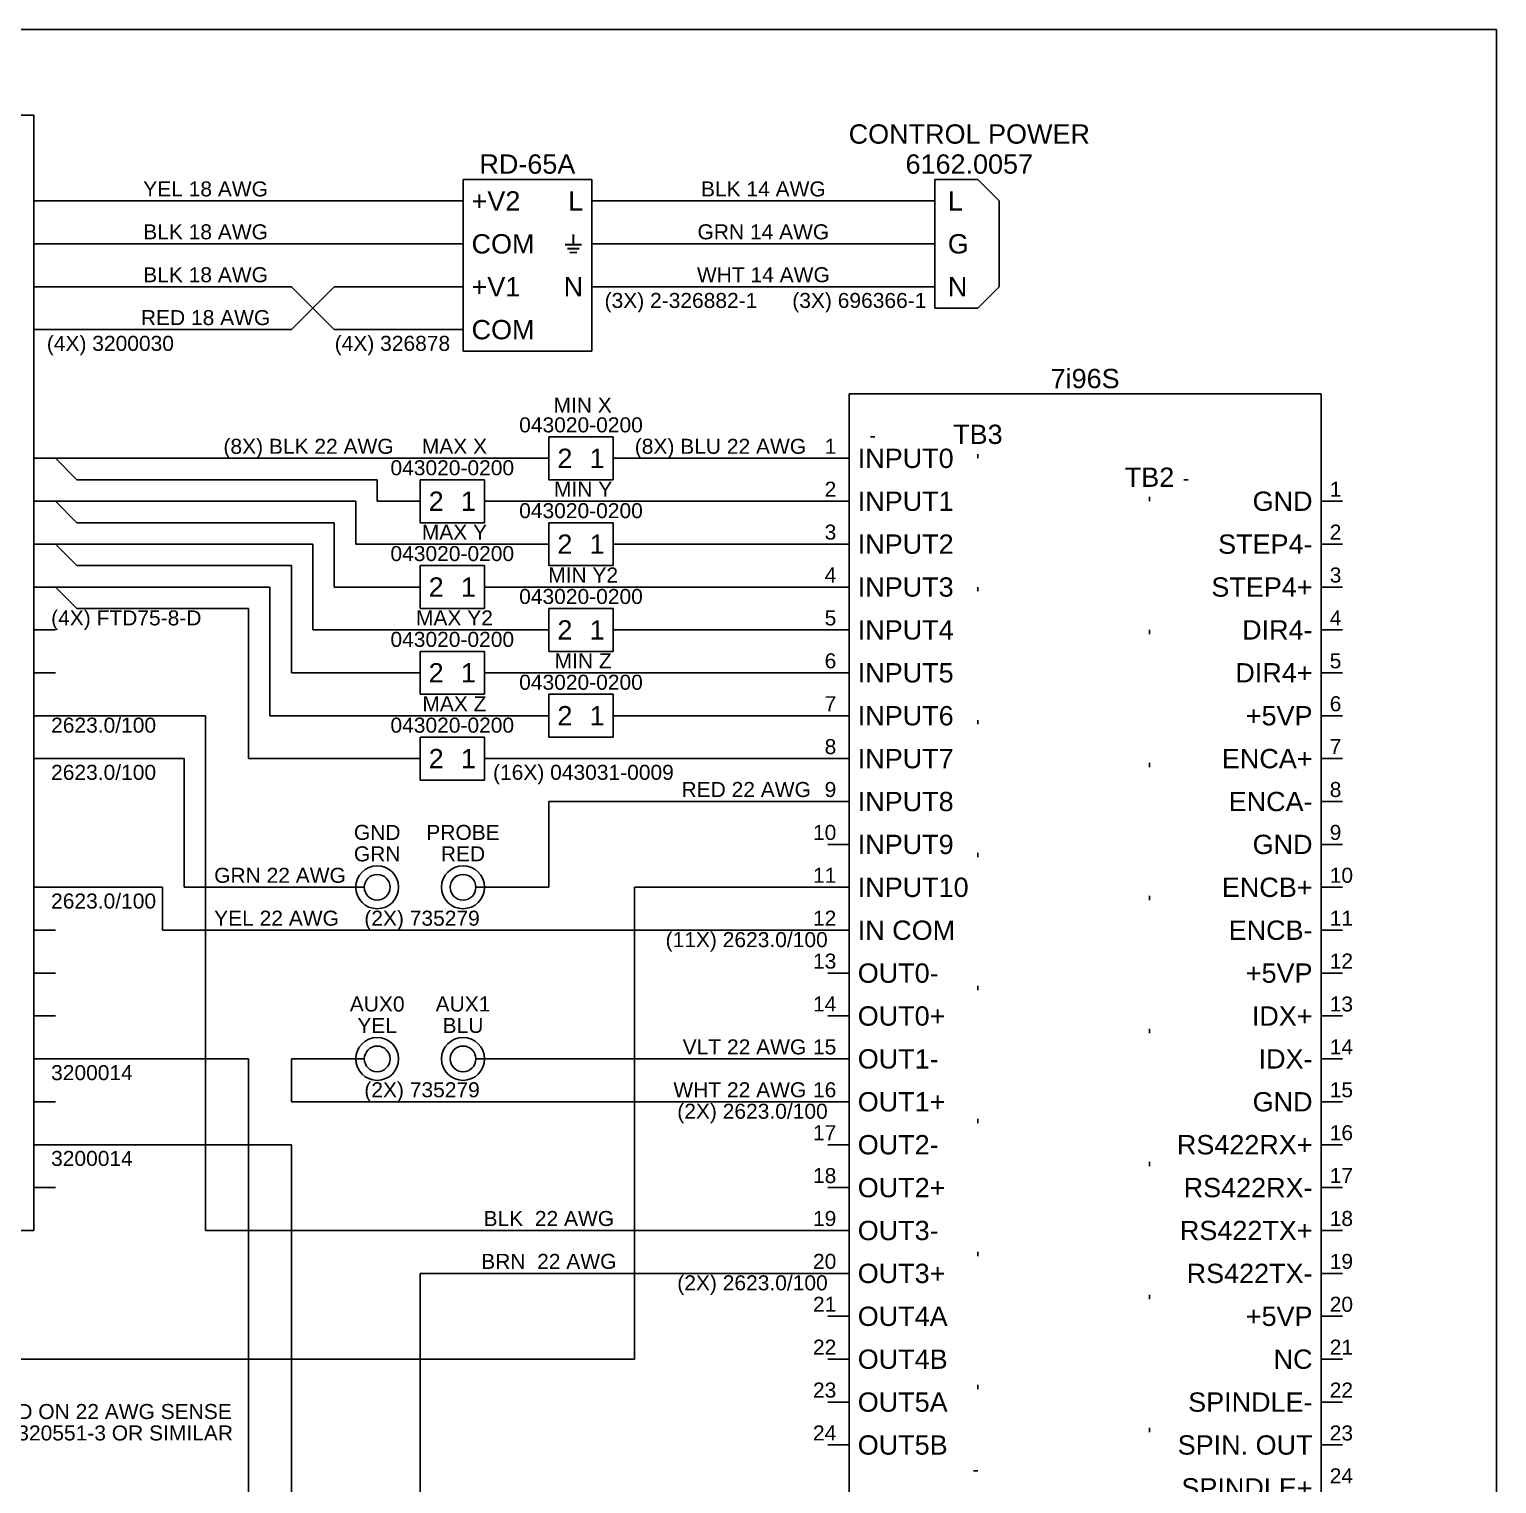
# Model space of a CAD drawing. Header units: inches. Extents: x 0 to 124, y 0 to 70.
# Drawn here: x 19.89 to 54.09, y 36.1 to 70 of the extents above; entities that cross this region are included whole.
import ezdxf
from ezdxf.enums import TextEntityAlignment as Align

# ---------------------------------------------------------------- set-up
doc = ezdxf.new("R2010")
doc.units = ezdxf.units.IN
doc.header["$MEASUREMENT"] = 0
doc.linetypes.add('ACAD_ISO07W100', pattern=[3, 0, -3])
doc.layers.get('0').update_dxf_attribs({"lineweight": 25, "true_color": 0xffffff})
for name, color, linetype, lineweight, true_color in [('0connections', 32, 'Continuous', 25, 0xc05d00), ('0refdes', 3, 'Continuous', 25, 0x00ff00), ('temp', 254, 'Continuous', 25, 0xe6e6e6)]:
    doc.layers.add(name, color=color, linetype=linetype, lineweight=lineweight, true_color=true_color)
doc.styles.add('textstyle153', font='')
doc.styles.add('textstyle154', font='')
doc.styles.add('textstyle155', font='')
doc.styles.add('textstyle156', font='')
doc.styles.add('textstyle157', font='')
doc.styles.add('textstyle158', font='')
doc.styles.add('textstyle159', font='')
doc.styles.add('textstyle160', font='')
doc.styles.add('textstyle161', font='')
doc.styles.add('textstyle162', font='')
doc.styles.add('textstyle163', font='')
doc.styles.add('textstyle164', font='')
doc.styles.add('textstyle165', font='')
doc.styles.add('textstyle166', font='')
doc.styles.add('textstyle167', font='')
doc.styles.add('textstyle168', font='')
doc.styles.add('textstyle169', font='')
doc.styles.add('textstyle170', font='')
doc.styles.add('textstyle171', font='')
doc.styles.add('textstyle172', font='')
doc.styles.add('textstyle173', font='')
doc.styles.add('textstyle174', font='')
doc.styles.add('textstyle175', font='')
doc.styles.add('textstyle176', font='')
doc.styles.add('textstyle177', font='')
doc.styles.add('textstyle178', font='')
doc.styles.add('textstyle179', font='')
doc.styles.add('textstyle180', font='')
doc.styles.add('textstyle181', font='')
doc.styles.add('textstyle182', font='')
doc.styles.add('textstyle183', font='')
doc.styles.add('textstyle184', font='')
doc.styles.add('textstyle185', font='')
doc.styles.add('textstyle186', font='')
doc.styles.add('textstyle187', font='')
doc.styles.add('textstyle188', font='')
doc.styles.add('textstyle189', font='')
doc.styles.add('textstyle190', font='')
doc.styles.add('textstyle191', font='')
doc.styles.add('textstyle192', font='')
doc.styles.add('textstyle193', font='')
doc.styles.add('textstyle194', font='')
doc.styles.add('textstyle195', font='')
doc.styles.add('textstyle196', font='')
doc.styles.add('textstyle197', font='')
doc.styles.add('textstyle198', font='')
doc.styles.add('textstyle199', font='')
doc.styles.add('textstyle200', font='')
doc.styles.add('textstyle201', font='')
doc.styles.add('textstyle216', font='')
doc.styles.add('textstyle223', font='')
doc.styles.add('textstyle224', font='')
doc.styles.add('textstyle225', font='')
doc.styles.add('textstyle226', font='')
doc.styles.add('textstyle227', font='')
doc.styles.add('textstyle228', font='')
doc.styles.add('textstyle229', font='')
doc.styles.add('textstyle230', font='')
doc.styles.add('textstyle231', font='')
doc.styles.add('textstyle232', font='')
doc.styles.add('textstyle233', font='')
doc.styles.add('textstyle234', font='')
doc.styles.add('textstyle235', font='')
doc.styles.add('textstyle236', font='')
doc.styles.add('textstyle237', font='')
doc.styles.add('textstyle238', font='')
doc.styles.add('textstyle239', font='')
doc.styles.add('textstyle240', font='')
doc.styles.add('textstyle241', font='')
doc.styles.add('textstyle242', font='')
doc.styles.add('textstyle243', font='')
doc.styles.add('textstyle244', font='')
doc.styles.add('textstyle245', font='')
doc.styles.add('textstyle246', font='')
doc.styles.add('textstyle247', font='')
doc.styles.add('textstyle248', font='')
doc.styles.add('textstyle249', font='')
doc.styles.add('textstyle250', font='')
doc.styles.add('textstyle251', font='')
doc.styles.add('textstyle252', font='')
doc.styles.add('textstyle253', font='')
doc.styles.add('textstyle254', font='')
doc.styles.add('textstyle255', font='')
doc.styles.add('textstyle256', font='')
doc.styles.add('textstyle257', font='')
doc.styles.add('textstyle258', font='')
doc.styles.add('textstyle259', font='')
doc.styles.add('textstyle260', font='')
doc.styles.add('textstyle261', font='')
doc.styles.add('textstyle262', font='')
doc.styles.add('textstyle263', font='')
doc.styles.add('textstyle264', font='')
doc.styles.add('textstyle265', font='')
doc.styles.add('textstyle266', font='')
doc.styles.add('textstyle267', font='')
doc.styles.add('textstyle268', font='')
doc.styles.add('textstyle269', font='')
doc.styles.add('textstyle270', font='')
doc.styles.add('textstyle271', font='')
doc.styles.add('textstyle35', font='')
doc.styles.add('textstyle36', font='')
doc.styles.add('textstyle37', font='')
doc.styles.add('textstyle40', font='')
doc.styles.add('textstyle41', font='')
doc.styles.add('textstyle42', font='')
doc.styles.add('textstyle43', font='')
doc.styles.add('textstyle44', font='')
doc.styles.add('textstyle45', font='')
doc.styles.add('textstyle455', font='')
doc.styles.add('textstyle456', font='')
doc.styles.add('textstyle457', font='')
doc.styles.add('textstyle458', font='')
doc.styles.add('textstyle459', font='')
doc.styles.add('textstyle46', font='')
doc.styles.add('textstyle465', font='')
doc.styles.add('textstyle47', font='')
doc.styles.add('textstyle473', font='')
doc.styles.add('textstyle474', font='')
doc.styles.add('textstyle475', font='')
doc.styles.add('textstyle478', font='')
doc.styles.add('textstyle479', font='')
doc.styles.add('textstyle480', font='')
doc.styles.add('textstyle481', font='')
doc.styles.add('textstyle482', font='')
doc.styles.add('textstyle483', font='')
doc.styles.add('textstyle498', font='')
doc.styles.add('textstyle499', font='')
doc.styles.add('textstyle500', font='')
doc.styles.add('textstyle501', font='')
doc.styles.add('textstyle503', font='')
doc.styles.add('textstyle504', font='')
doc.styles.add('textstyle505', font='')
doc.styles.add('textstyle534', font='')
doc.styles.add('textstyle537', font='')
doc.styles.add('textstyle539', font='')
doc.styles.add('textstyle540', font='')
doc.styles.add('textstyle541', font='')
doc.styles.add('textstyle542', font='')
doc.styles.add('textstyle544', font='')
doc.styles.add('textstyle545', font='')
doc.styles.add('textstyle546', font='')
doc.styles.add('textstyle548', font='')
doc.styles.add('textstyle552', font='')
doc.styles.add('textstyle553', font='')
doc.styles.add('textstyle635', font='')
doc.styles.add('textstyle636', font='')
doc.styles.add('textstyle637', font='')
doc.styles.add('textstyle639', font='')
doc.styles.add('textstyle651', font='')
doc.styles.add('textstyle652', font='')
doc.styles.add('textstyle653', font='')
doc.styles.add('textstyle654', font='')
doc.styles.add('textstyle655', font='')
doc.styles.add('textstyle656', font='')
doc.styles.add('textstyle657', font='')
doc.styles.add('textstyle658', font='')
doc.styles.add('textstyle659', font='')
doc.styles.add('textstyle660', font='')
doc.styles.add('textstyle661', font='')
doc.styles.add('textstyle667', font='')
doc.styles.add('textstyle668', font='')
doc.styles.add('textstyle669', font='')
doc.styles.add('textstyle670', font='')
doc.styles.add('textstyle671', font='')
doc.styles.add('textstyle83', font='')
doc.styles.get('textstyle153').set_extended_font_data('Arial')
doc.styles.get('textstyle154').set_extended_font_data('Arial')
doc.styles.get('textstyle155').set_extended_font_data('Arial')
doc.styles.get('textstyle156').set_extended_font_data('Arial')
doc.styles.get('textstyle157').set_extended_font_data('Arial')
doc.styles.get('textstyle158').set_extended_font_data('Arial')
doc.styles.get('textstyle159').set_extended_font_data('Arial')
doc.styles.get('textstyle160').set_extended_font_data('Arial')
doc.styles.get('textstyle161').set_extended_font_data('Arial')
doc.styles.get('textstyle162').set_extended_font_data('Arial')
doc.styles.get('textstyle163').set_extended_font_data('Arial')
doc.styles.get('textstyle164').set_extended_font_data('Arial')
doc.styles.get('textstyle165').set_extended_font_data('Arial')
doc.styles.get('textstyle166').set_extended_font_data('Arial')
doc.styles.get('textstyle167').set_extended_font_data('Arial')
doc.styles.get('textstyle168').set_extended_font_data('Arial')
doc.styles.get('textstyle169').set_extended_font_data('Arial')
doc.styles.get('textstyle170').set_extended_font_data('Arial')
doc.styles.get('textstyle171').set_extended_font_data('Arial')
doc.styles.get('textstyle172').set_extended_font_data('Arial')
doc.styles.get('textstyle173').set_extended_font_data('Arial')
doc.styles.get('textstyle174').set_extended_font_data('Arial')
doc.styles.get('textstyle175').set_extended_font_data('Arial')
doc.styles.get('textstyle176').set_extended_font_data('Arial')
doc.styles.get('textstyle177').set_extended_font_data('Arial')
doc.styles.get('textstyle178').set_extended_font_data('Arial')
doc.styles.get('textstyle179').set_extended_font_data('Arial')
doc.styles.get('textstyle180').set_extended_font_data('Arial')
doc.styles.get('textstyle181').set_extended_font_data('Arial')
doc.styles.get('textstyle182').set_extended_font_data('Arial')
doc.styles.get('textstyle183').set_extended_font_data('Arial')
doc.styles.get('textstyle184').set_extended_font_data('Arial')
doc.styles.get('textstyle185').set_extended_font_data('Arial')
doc.styles.get('textstyle186').set_extended_font_data('Arial')
doc.styles.get('textstyle187').set_extended_font_data('Arial')
doc.styles.get('textstyle188').set_extended_font_data('Arial')
doc.styles.get('textstyle189').set_extended_font_data('Arial')
doc.styles.get('textstyle190').set_extended_font_data('Arial')
doc.styles.get('textstyle191').set_extended_font_data('Arial')
doc.styles.get('textstyle192').set_extended_font_data('Arial')
doc.styles.get('textstyle193').set_extended_font_data('Arial')
doc.styles.get('textstyle194').set_extended_font_data('Arial')
doc.styles.get('textstyle195').set_extended_font_data('Arial')
doc.styles.get('textstyle196').set_extended_font_data('Arial')
doc.styles.get('textstyle197').set_extended_font_data('Arial')
doc.styles.get('textstyle198').set_extended_font_data('Arial')
doc.styles.get('textstyle199').set_extended_font_data('Arial')
doc.styles.get('textstyle200').set_extended_font_data('Arial')
doc.styles.get('textstyle201').set_extended_font_data('Arial')
doc.styles.get('textstyle216').set_extended_font_data('Arial')
doc.styles.get('textstyle223').set_extended_font_data('Arial')
doc.styles.get('textstyle224').set_extended_font_data('Arial')
doc.styles.get('textstyle225').set_extended_font_data('Arial')
doc.styles.get('textstyle226').set_extended_font_data('Arial')
doc.styles.get('textstyle227').set_extended_font_data('Arial')
doc.styles.get('textstyle228').set_extended_font_data('Arial')
doc.styles.get('textstyle229').set_extended_font_data('Arial')
doc.styles.get('textstyle230').set_extended_font_data('Arial')
doc.styles.get('textstyle231').set_extended_font_data('Arial')
doc.styles.get('textstyle232').set_extended_font_data('Arial')
doc.styles.get('textstyle233').set_extended_font_data('Arial')
doc.styles.get('textstyle234').set_extended_font_data('Arial')
doc.styles.get('textstyle235').set_extended_font_data('Arial')
doc.styles.get('textstyle236').set_extended_font_data('Arial')
doc.styles.get('textstyle237').set_extended_font_data('Arial')
doc.styles.get('textstyle238').set_extended_font_data('Arial')
doc.styles.get('textstyle239').set_extended_font_data('Arial')
doc.styles.get('textstyle240').set_extended_font_data('Arial')
doc.styles.get('textstyle241').set_extended_font_data('Arial')
doc.styles.get('textstyle242').set_extended_font_data('Arial')
doc.styles.get('textstyle243').set_extended_font_data('Arial')
doc.styles.get('textstyle244').set_extended_font_data('Arial')
doc.styles.get('textstyle245').set_extended_font_data('Arial')
doc.styles.get('textstyle246').set_extended_font_data('Arial')
doc.styles.get('textstyle247').set_extended_font_data('Arial')
doc.styles.get('textstyle248').set_extended_font_data('Arial')
doc.styles.get('textstyle249').set_extended_font_data('Arial')
doc.styles.get('textstyle250').set_extended_font_data('Arial')
doc.styles.get('textstyle251').set_extended_font_data('Arial')
doc.styles.get('textstyle252').set_extended_font_data('Arial')
doc.styles.get('textstyle253').set_extended_font_data('Arial')
doc.styles.get('textstyle254').set_extended_font_data('Arial')
doc.styles.get('textstyle255').set_extended_font_data('Arial')
doc.styles.get('textstyle256').set_extended_font_data('Arial')
doc.styles.get('textstyle257').set_extended_font_data('Arial')
doc.styles.get('textstyle258').set_extended_font_data('Arial')
doc.styles.get('textstyle259').set_extended_font_data('Arial')
doc.styles.get('textstyle260').set_extended_font_data('Arial')
doc.styles.get('textstyle261').set_extended_font_data('Arial')
doc.styles.get('textstyle262').set_extended_font_data('Arial')
doc.styles.get('textstyle263').set_extended_font_data('Arial')
doc.styles.get('textstyle264').set_extended_font_data('Arial')
doc.styles.get('textstyle265').set_extended_font_data('Arial')
doc.styles.get('textstyle266').set_extended_font_data('Arial')
doc.styles.get('textstyle267').set_extended_font_data('Arial')
doc.styles.get('textstyle268').set_extended_font_data('Arial')
doc.styles.get('textstyle269').set_extended_font_data('Arial')
doc.styles.get('textstyle270').set_extended_font_data('Arial')
doc.styles.get('textstyle271').set_extended_font_data('Arial')
doc.styles.get('textstyle35').set_extended_font_data('Arial')
doc.styles.get('textstyle36').set_extended_font_data('Arial')
doc.styles.get('textstyle37').set_extended_font_data('Arial')
doc.styles.get('textstyle40').set_extended_font_data('Arial')
doc.styles.get('textstyle41').set_extended_font_data('Arial')
doc.styles.get('textstyle42').set_extended_font_data('Arial')
doc.styles.get('textstyle43').set_extended_font_data('Arial')
doc.styles.get('textstyle44').set_extended_font_data('Arial')
doc.styles.get('textstyle45').set_extended_font_data('Arial')
doc.styles.get('textstyle455').set_extended_font_data('Arial')
doc.styles.get('textstyle456').set_extended_font_data('Arial')
doc.styles.get('textstyle457').set_extended_font_data('Arial')
doc.styles.get('textstyle458').set_extended_font_data('Arial')
doc.styles.get('textstyle459').set_extended_font_data('Arial')
doc.styles.get('textstyle46').set_extended_font_data('Arial')
doc.styles.get('textstyle465').set_extended_font_data('Arial')
doc.styles.get('textstyle47').set_extended_font_data('Arial')
doc.styles.get('textstyle473').set_extended_font_data('Arial')
doc.styles.get('textstyle474').set_extended_font_data('Arial')
doc.styles.get('textstyle475').set_extended_font_data('Arial')
doc.styles.get('textstyle478').set_extended_font_data('Arial')
doc.styles.get('textstyle479').set_extended_font_data('Arial')
doc.styles.get('textstyle480').set_extended_font_data('Arial')
doc.styles.get('textstyle481').set_extended_font_data('Arial')
doc.styles.get('textstyle482').set_extended_font_data('Arial')
doc.styles.get('textstyle483').set_extended_font_data('Arial')
doc.styles.get('textstyle498').set_extended_font_data('Arial')
doc.styles.get('textstyle499').set_extended_font_data('Arial')
doc.styles.get('textstyle500').set_extended_font_data('Arial')
doc.styles.get('textstyle501').set_extended_font_data('Arial')
doc.styles.get('textstyle503').set_extended_font_data('Arial')
doc.styles.get('textstyle504').set_extended_font_data('Arial')
doc.styles.get('textstyle505').set_extended_font_data('Arial')
doc.styles.get('textstyle534').set_extended_font_data('Arial')
doc.styles.get('textstyle537').set_extended_font_data('Arial')
doc.styles.get('textstyle539').set_extended_font_data('Arial')
doc.styles.get('textstyle540').set_extended_font_data('Arial')
doc.styles.get('textstyle541').set_extended_font_data('Arial')
doc.styles.get('textstyle542').set_extended_font_data('Arial')
doc.styles.get('textstyle544').set_extended_font_data('Arial')
doc.styles.get('textstyle545').set_extended_font_data('Arial')
doc.styles.get('textstyle546').set_extended_font_data('Arial')
doc.styles.get('textstyle548').set_extended_font_data('Arial')
doc.styles.get('textstyle552').set_extended_font_data('Arial')
doc.styles.get('textstyle553').set_extended_font_data('Arial')
doc.styles.get('textstyle635').set_extended_font_data('Arial')
doc.styles.get('textstyle636').set_extended_font_data('Arial')
doc.styles.get('textstyle637').set_extended_font_data('Arial')
doc.styles.get('textstyle639').set_extended_font_data('Arial')
doc.styles.get('textstyle651').set_extended_font_data('Arial')
doc.styles.get('textstyle652').set_extended_font_data('Arial')
doc.styles.get('textstyle653').set_extended_font_data('Arial')
doc.styles.get('textstyle654').set_extended_font_data('Arial')
doc.styles.get('textstyle655').set_extended_font_data('Arial')
doc.styles.get('textstyle656').set_extended_font_data('Arial')
doc.styles.get('textstyle657').set_extended_font_data('Arial')
doc.styles.get('textstyle658').set_extended_font_data('Arial')
doc.styles.get('textstyle659').set_extended_font_data('Arial')
doc.styles.get('textstyle660').set_extended_font_data('Arial')
doc.styles.get('textstyle661').set_extended_font_data('Arial')
doc.styles.get('textstyle667').set_extended_font_data('Arial')
doc.styles.get('textstyle668').set_extended_font_data('Arial')
doc.styles.get('textstyle669').set_extended_font_data('Arial')
doc.styles.get('textstyle670').set_extended_font_data('Arial')
doc.styles.get('textstyle671').set_extended_font_data('Arial')
doc.styles.get('textstyle83').set_extended_font_data('Arial')

# ---------------------------------------------------------------- blocks, each defined once
blk = doc.blocks.new('microfit3-2')
for p, q in [((1.5, 0.5), (0, 0.5)), ((0, 0.5), (0, -0.5)), ((1.5, -0.5), (1.5, 0.5)), ((-0.5, 0), (0, 0)), ((1.5, 0), (2, 0)), ((0, -0.5), (1.5, -0.5))]:
    blk.add_line(p, q)
at = {"style": 'textstyle37'}
blk.add_text('043020-0200', height=0.35, dxfattribs=at).set_placement((0.75, 0.5), align=Align.BOTTOM_CENTER)
at = {"style": 'textstyle35'}
blk.add_text('2', height=0.45, dxfattribs=at).set_placement((0.2, 0), align=Align.MIDDLE_LEFT)
at = {"style": 'textstyle36'}
blk.add_text('1', height=0.45, dxfattribs=at).set_placement((1.3, 0), align=Align.MIDDLE_RIGHT)
blk = doc.blocks.new('rd65a')
for p, q in [((0, 0.5), (3, 0.5)), ((0, -3.5), (0, 0.5)), ((3, 0.5), (3, -3.5)), ((0, 0), (-0.5, 0)), ((3, 0), (3.5, 0)), ((0, -1), (-0.5, -1)), ((3.5, -1), (3, -1)), ((0, -2), (-0.5, -2)), ((3, -2), (3.5, -2)), ((0, -3), (-0.5, -3)), ((3, -3.5), (0, -3.5))]:
    blk.add_line(p, q)
at = {"style": 'textstyle47'}
blk.add_text('RD-65A', height=0.45, dxfattribs=at).set_placement((1.5, 0.5), align=Align.BOTTOM_CENTER)
for s, style, p in [('+V2', 'textstyle44', (0.2, 0)), ('COM', 'textstyle43', (0.2, -1)), ('+V1', 'textstyle46', (0.2, -2)), ('COM', 'textstyle45', (0.2, -3))]:
    blk.add_text(s, height=0.45, dxfattribs=dict(style=style)).set_placement(p, align=Align.MIDDLE_LEFT)
for s, style, p in [('L', 'textstyle40', (2.8, 0)), ('⏚', 'textstyle41', (2.8, -1)), ('N', 'textstyle42', (2.8, -2))]:
    blk.add_text(s, height=0.45, dxfattribs=dict(style=style)).set_placement(p, align=Align.MIDDLE_RIGHT)

msp = doc.modelspace()

# ---------------------------------------------------------------- linework, layer by layer
for p, q in [((20, 68), (1, 68)), ((20, 42), (20, 68)), ((41, 66.5), (42, 66.5)), ((41, 63.5), (41, 66.5)), ((42, 66.5), (42.5, 66)), ((20.5, 66), (20, 66)), ((40.5, 66), (41, 66)), ((42.5, 66), (42.5, 64)), ((20.5, 65), (20, 65)), ((40.5, 65), (41, 65)), ((20.5, 64), (20, 64)), ((40.5, 64), (41, 64)), ((42.5, 64), (42, 63.5)), ((42, 63.5), (41, 63.5)), ((20.5, 63), (20, 63)), ((39, 61.5), (50, 61.5)), ((39, 61.5), (39, 1)), ((50, 61.5), (50, 1)), ((20.5, 60), (20, 60)), ((39, 60), (38.5, 60)), ((20.5, 59), (20, 59)), ((39, 59), (38.5, 59)), ((50.5, 59), (50, 59)), ((20.5, 58), (20, 58)), ((39, 58), (38.5, 58)), ((50.5, 58), (50, 58)), ((20.5, 57), (20, 57)), ((39, 57), (38.5, 57)), ((50.5, 57), (50, 57)), ((20.5, 56), (20, 56)), ((39, 56), (38.5, 56)), ((50.5, 56), (50, 56)), ((20.5, 55), (20, 55)), ((39, 55), (38.5, 55)), ((50.5, 55), (50, 55)), ((20.5, 54), (20, 54)), ((39, 54), (38.5, 54)), ((50.5, 54), (50, 54)), ((20.5, 53), (20, 53)), ((39, 53), (38.5, 53)), ((50.5, 53), (50, 53)), ((39, 52), (38.5, 52)), ((50.5, 52), (50, 52)), ((39, 51), (38.5, 51)), ((50.5, 51), (50, 51)), ((20.5, 50), (20, 50)), ((27.7, 50), (27, 50)), ((31, 50), (30.3, 50)), ((39, 50), (38.5, 50)), ((50.5, 50), (50, 50)), ((20.5, 49), (20, 49)), ((39, 49), (38.5, 49)), ((50.5, 49), (50, 49)), ((20.5, 48), (20, 48)), ((39, 48), (38.5, 48)), ((50.5, 48), (50, 48)), ((20.5, 47), (20, 47)), ((39, 47), (38.5, 47)), ((50.5, 47), (50, 47)), ((20.5, 46), (20, 46)), ((27, 46), (27.7, 46)), ((31, 46), (30.3, 46)), ((39, 46), (38.5, 46)), ((50.5, 46), (50, 46)), ((20.5, 45), (20, 45)), ((39, 45), (38.5, 45)), ((50.5, 45), (50, 45)), ((20.5, 44), (20, 44)), ((39, 44), (38.5, 44)), ((50.5, 44), (50, 44)), ((20.5, 43), (20, 43)), ((39, 43), (38.5, 43)), ((50.5, 43), (50, 43)), ((1, 42), (20, 42)), ((39, 42), (38.5, 42)), ((50.5, 42), (50, 42)), ((39, 41), (38.5, 41)), ((50.5, 41), (50, 41)), ((39, 40), (38.5, 40)), ((50.5, 40), (50, 40)), ((39, 39), (38.5, 39)), ((50.5, 39), (50, 39)), ((39, 38), (38.5, 38)), ((50.5, 38), (50, 38)), ((39, 37), (38.5, 37)), ((50.5, 37), (50, 37))]:
    msp.add_line(p, q)
at = {"linetype": 'ACAD_ISO07W100'}
for p, q in [((39.5, 60.5), (41.3, 60.5)), ((42, 60.1), (42, 36.4)), ((46.8, 59.5), (49.5, 59.5)), ((46, 59.1), (46, 35.5)), ((42, 36.4), (39.5, 36.4))]:
    msp.add_line(p, q, dxfattribs=at)
for centre, radius in [((28, 50), 0.5), ((28, 50), 0.3), ((30, 50), 0.5), ((30, 50), 0.3), ((28, 46), 0.5), ((28, 46), 0.3), ((30, 46), 0.5), ((30, 46), 0.3)]:
    msp.add_circle(centre, radius)
at = {"layer": '0connections'}
for p, q in [((20.5, 66), (29.5, 66)), ((33.5, 66), (40.5, 66)), ((20.5, 65), (29.5, 65)), ((40.5, 65), (33.5, 65)), ((20.5, 64), (26, 64)), ((26, 63), (27, 64)), ((26, 64), (27, 63)), ((27, 64), (29.5, 64)), ((33.5, 64), (40.5, 64)), ((20.5, 63), (26, 63)), ((27, 63), (29.5, 63)), ((20.5, 60), (31.5, 60)), ((20.5, 60), (21, 59.5)), ((38.5, 60), (34, 60)), ((21, 59.5), (28, 59.5)), ((28, 59.5), (28, 59)), ((20.5, 59), (27.5, 59)), ((20.5, 59), (21, 58.5)), ((27.5, 59), (27.5, 58)), ((28, 59), (28.5, 59)), ((38.5, 59), (31, 59)), ((21, 58.5), (27, 58.5)), ((27, 58.5), (27, 57)), ((20.5, 58), (26.5, 58)), ((20.5, 58), (21, 57.5)), ((26.5, 58), (26.5, 56)), ((27.5, 58), (31.5, 58)), ((34, 58), (38.5, 58)), ((21, 57.5), (26, 57.5)), ((26, 57.5), (26, 55)), ((20.5, 57), (25.5, 57)), ((21, 56.5), (20.5, 57)), ((25.5, 57), (25.5, 54)), ((27, 57), (28.5, 57)), ((31, 57), (38.5, 57)), ((25, 56.5), (21, 56.5)), ((25, 53), (25, 56.5)), ((26.5, 56), (31.5, 56)), ((38.5, 56), (34, 56)), ((26, 55), (28.5, 55)), ((31, 55), (38.5, 55)), ((24, 54), (20.5, 54)), ((24, 42), (24, 54)), ((25.5, 54), (31.5, 54)), ((38.5, 54), (34, 54)), ((23.5, 53), (20.5, 53)), ((23.5, 50), (23.5, 53)), ((28.5, 53), (25, 53)), ((38.5, 53), (31, 53)), ((38.5, 52), (32, 52)), ((32, 52), (32, 50)), ((23, 50), (20.5, 50)), ((23, 49), (23, 50)), ((23.5, 50), (27, 50)), ((32, 50), (31, 50)), ((34, 50), (38.5, 50)), ((34, 50), (34, 39)), ((23, 49), (38.5, 49)), ((20.5, 46), (25, 46)), ((25, 46), (25, 34)), ((27, 46), (26, 46)), ((26, 46), (26, 45)), ((31, 46), (38.5, 46)), ((26, 45), (35, 45)), ((38.5, 45), (35, 45)), ((26, 44), (20.5, 44)), ((26, 35), (26, 44)), ((38.5, 42), (24, 42)), ((29, 26), (29, 41)), ((29, 41), (38.5, 41)), ((34, 39), (9, 39))]:
    msp.add_line(p, q, dxfattribs=at)
at = {"layer": 'temp'}
for p in [(0, 70), (54.091, 0)]:
    msp.add_line(p, (54.091, 70), dxfattribs=at)

# ---------------------------------------------------------------- block references
for name, p in [('rd65a', (30, 66)), ('microfit3-2', (32, 60)), ('microfit3-2', (29, 59)), ('microfit3-2', (32, 58)), ('microfit3-2', (29, 57)), ('microfit3-2', (32, 56)), ('microfit3-2', (29, 55)), ('microfit3-2', (32, 54)), ('microfit3-2', (29, 53))]:
    msp.add_blockref(name, p)

# ---------------------------------------------------------------- texts
for s, height, style, p in [('6162.0057', 0.45, 'textstyle639', (41.8, 66.5)), ('7i96S', 0.45, 'textstyle216', (44.5, 61.5)), ('TB3', 0.45, 'textstyle224', (42, 60.2)), ('TB2', 0.45, 'textstyle159', (46, 59.2)), ('GRN', 0.35, 'textstyle651', (28, 50.5)), ('RED', 0.35, 'textstyle669', (30, 50.5)), ('YEL', 0.35, 'textstyle670', (28, 46.5)), ('BLU', 0.35, 'textstyle671', (30, 46.5))]:
    msp.add_text(s, height=height, dxfattribs=dict(style=style)).set_placement(p, align=Align.BOTTOM_CENTER)
for s, style, p in [('L', 'textstyle539', (41.3, 66)), ('G', 'textstyle541', (41.3, 65)), ('N', 'textstyle540', (41.3, 64)), ('INPUT0', 'textstyle223', (39.2, 60)), ('INPUT1', 'textstyle249', (39.2, 59)), ('INPUT2', 'textstyle250', (39.2, 58)), ('INPUT3', 'textstyle251', (39.2, 57)), ('INPUT4', 'textstyle252', (39.2, 56)), ('INPUT5', 'textstyle253', (39.2, 55)), ('INPUT6', 'textstyle254', (39.2, 54)), ('INPUT7', 'textstyle255', (39.2, 53)), ('INPUT8', 'textstyle256', (39.2, 52)), ('INPUT9', 'textstyle257', (39.2, 51)), ('INPUT10', 'textstyle258', (39.2, 50)), ('IN COM', 'textstyle259', (39.2, 49)), ('OUT0-', 'textstyle260', (39.2, 48)), ('OUT0+', 'textstyle261', (39.2, 47)), ('OUT1-', 'textstyle262', (39.2, 46)), ('OUT1+', 'textstyle263', (39.2, 45)), ('OUT2-', 'textstyle264', (39.2, 44)), ('OUT2+', 'textstyle265', (39.2, 43)), ('OUT3-', 'textstyle266', (39.2, 42)), ('OUT3+', 'textstyle267', (39.2, 41)), ('OUT4A', 'textstyle268', (39.2, 40)), ('OUT4B', 'textstyle269', (39.2, 39)), ('OUT5A', 'textstyle270', (39.2, 38)), ('OUT5B', 'textstyle271', (39.2, 37))]:
    msp.add_text(s, height=0.45, dxfattribs=dict(style=style)).set_placement(p, align=Align.MIDDLE_LEFT)
for s, style, p in [('1', 'textstyle225', (38.7, 60)), ('2', 'textstyle226', (38.7, 59)), ('3', 'textstyle227', (38.7, 58)), ('4', 'textstyle228', (38.7, 57)), ('5', 'textstyle229', (38.7, 56)), ('6', 'textstyle230', (38.7, 55)), ('7', 'textstyle231', (38.7, 54)), ('8', 'textstyle232', (38.7, 53)), ('9', 'textstyle233', (38.7, 52)), ('10', 'textstyle234', (38.7, 51)), ('11', 'textstyle235', (38.7, 50)), ('12', 'textstyle236', (38.7, 49)), ('13', 'textstyle237', (38.7, 48)), ('14', 'textstyle238', (38.7, 47)), ('15', 'textstyle239', (38.7, 46)), ('16', 'textstyle240', (38.7, 45)), ('17', 'textstyle241', (38.7, 44)), ('18', 'textstyle242', (38.7, 43)), ('19', 'textstyle243', (38.7, 42)), ('20', 'textstyle244', (38.7, 41)), ('21', 'textstyle245', (38.7, 40)), ('22', 'textstyle246', (38.7, 39)), ('23', 'textstyle247', (38.7, 38)), ('24', 'textstyle248', (38.7, 37))]:
    msp.add_text(s, height=0.35, dxfattribs=dict(style=style)).set_placement(p, align=Align.BOTTOM_RIGHT)
for s, style, p in [('GND', 'textstyle153', (49.8, 59)), ('STEP4-', 'textstyle154', (49.8, 58)), ('STEP4+', 'textstyle155', (49.8, 57)), ('DIR4-', 'textstyle156', (49.8, 56)), ('DIR4+', 'textstyle157', (49.8, 55)), ('+5VP', 'textstyle158', (49.8, 54)), ('ENCA+', 'textstyle184', (49.8, 53)), ('ENCA-', 'textstyle185', (49.8, 52)), ('GND', 'textstyle186', (49.8, 51)), ('ENCB+', 'textstyle187', (49.8, 50)), ('ENCB-', 'textstyle188', (49.8, 49)), ('+5VP', 'textstyle189', (49.8, 48)), ('IDX+', 'textstyle190', (49.8, 47)), ('IDX-', 'textstyle191', (49.8, 46)), ('GND', 'textstyle192', (49.8, 45)), ('RS422RX+', 'textstyle193', (49.8, 44)), ('RS422RX-', 'textstyle194', (49.8, 43)), ('RS422TX+', 'textstyle195', (49.8, 42)), ('RS422TX-', 'textstyle196', (49.8, 41)), ('+5VP', 'textstyle197', (49.8, 40)), ('NC', 'textstyle198', (49.8, 39)), ('SPINDLE-', 'textstyle199', (49.8, 38)), ('SPIN. OUT', 'textstyle200', (49.8, 37)), ('SPINDLE+', 'textstyle201', (49.8, 36))]:
    msp.add_text(s, height=0.45, dxfattribs=dict(style=style)).set_placement(p, align=Align.MIDDLE_RIGHT)
for s, style, p in [('1', 'textstyle160', (50.2, 59)), ('2', 'textstyle161', (50.2, 58)), ('3', 'textstyle162', (50.2, 57)), ('4', 'textstyle163', (50.2, 56)), ('5', 'textstyle164', (50.2, 55)), ('6', 'textstyle165', (50.2, 54)), ('7', 'textstyle166', (50.2, 53)), ('8', 'textstyle167', (50.2, 52)), ('9', 'textstyle168', (50.2, 51)), ('10', 'textstyle169', (50.2, 50)), ('11', 'textstyle170', (50.2, 49)), ('12', 'textstyle171', (50.2, 48)), ('13', 'textstyle172', (50.2, 47)), ('14', 'textstyle173', (50.2, 46)), ('15', 'textstyle174', (50.2, 45)), ('16', 'textstyle175', (50.2, 44)), ('17', 'textstyle176', (50.2, 43)), ('18', 'textstyle177', (50.2, 42)), ('19', 'textstyle178', (50.2, 41)), ('20', 'textstyle179', (50.2, 40)), ('21', 'textstyle180', (50.2, 39)), ('22', 'textstyle181', (50.2, 38)), ('23', 'textstyle182', (50.2, 37)), ('24', 'textstyle183', (50.2, 36))]:
    msp.add_text(s, height=0.35, dxfattribs=dict(style=style)).set_placement(p, align=Align.BOTTOM_LEFT)
at = {"layer": '0connections'}
for s, style, p in [('YEL 18 AWG', 'textstyle455', (24, 66)), ('BLK 14 AWG', 'textstyle478', (37, 66)), ('BLK 18 AWG', 'textstyle473', (24, 65)), ('GRN 14 AWG', 'textstyle456', (37, 65)), ('BLK 18 AWG', 'textstyle475', (24, 64)), ('WHT 14 AWG', 'textstyle457', (37, 64)), ('RED 18 AWG', 'textstyle474', (24, 63)), ('(8X) BLK 22 AWG', 'textstyle482', (26.4, 60)), ('(8X) BLU 22 AWG', 'textstyle534', (36, 60)), ('RED 22 AWG', 'textstyle500', (36.6, 52)), ('BLK  22 AWG', 'textstyle504', (32, 42)), ('BRN  22 AWG', 'textstyle505', (32, 41))]:
    msp.add_text(s, height=0.35, dxfattribs=dict(at, style=style)).set_placement(p, align=Align.BOTTOM_CENTER)
for s, style, p in [('(3X) 2-326882-1', 'textstyle459', (33.3, 63.4)), ('(4X) 3200030', 'textstyle465', (20.3, 62.4)), ('(4X) FTD75-8-D', 'textstyle537', (20.4, 56)), ('2623.0/100', 'textstyle546', (20.4, 53.5)), ('2623.0/100', 'textstyle548', (20.4, 52.4)), ('(16X) 043031-0009', 'textstyle483', (30.7, 52.4)), ('GRN 22 AWG', 'textstyle499', (24.2, 50)), ('2623.0/100', 'textstyle542', (20.4, 49.4)), ('YEL 22 AWG', 'textstyle637', (24.2, 49)), ('(2X) 735279', 'textstyle636', (27.7, 49)), ('3200014', 'textstyle553', (20.4, 45.4)), ('(2X) 735279', 'textstyle635', (27.7, 45)), ('3200014', 'textstyle552', (20.4, 43.4)), ('NO TERMINALS INSTALLED ON 22 AWG SENSE', 'textstyle480', (13.5, 37.5)), ('WIRES - PERHAPS ADD 1-320551-3 OR SIMILAR', 'textstyle481', (13.5, 37))]:
    msp.add_text(s, height=0.35, dxfattribs=dict(at, style=style)).set_placement(p, align=Align.BOTTOM_LEFT)
for s, style, p in [('(3X) 696366-1', 'textstyle458', (40.8, 63.4)), ('(4X) 326878', 'textstyle479', (29.7, 62.4)), ('(11X) 2623.0/100', 'textstyle498', (38.5, 48.5)), ('VLT 22 AWG', 'textstyle503', (38, 46)), ('WHT 22 AWG', 'textstyle501', (38, 45)), ('(2X) 2623.0/100', 'textstyle544', (38.5, 44.5)), ('(2X) 2623.0/100', 'textstyle545', (38.5, 40.5))]:
    msp.add_text(s, height=0.35, dxfattribs=dict(at, style=style)).set_placement(p, align=Align.BOTTOM_RIGHT)
at = {"layer": '0refdes'}
for s, height, style, p in [('CONTROL POWER', 0.45, 'textstyle83', (41.8, 67.2)), ('MIN X', 0.35, 'textstyle654', (32.788, 60.962)), ('MAX X', 0.35, 'textstyle655', (29.8, 60)), ('MIN Y', 0.35, 'textstyle656', (32.8, 59)), ('MAX Y', 0.35, 'textstyle657', (29.8, 58)), ('MIN Y2', 0.35, 'textstyle658', (32.8, 57)), ('MAX Y2', 0.35, 'textstyle659', (29.8, 56)), ('MIN Z', 0.35, 'textstyle660', (32.8, 55)), ('MAX Z', 0.35, 'textstyle661', (29.8, 54)), ('GND', 0.35, 'textstyle652', (28, 51)), ('PROBE', 0.35, 'textstyle653', (30, 51)), ('AUX0', 0.35, 'textstyle667', (28, 47)), ('AUX1', 0.35, 'textstyle668', (30, 47))]:
    msp.add_text(s, height=height, dxfattribs=dict(at, style=style)).set_placement(p, align=Align.BOTTOM_CENTER)

doc.saveas('drawing.dxf')
